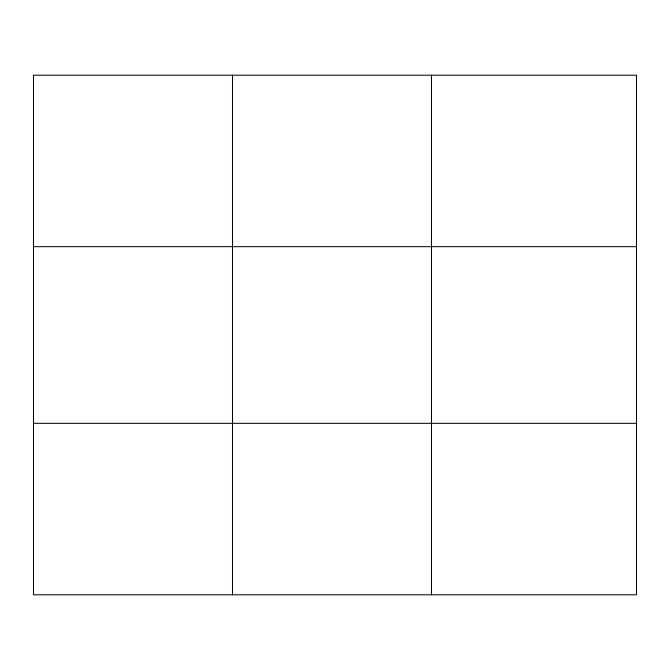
<?xml version="1.0" encoding="UTF-8"?>
<svg xmlns="http://www.w3.org/2000/svg" width="670" height="670" viewBox="0 0 670 670"><rect width="100%" height="100%" fill="white"/><g stroke="black" fill="none" stroke-linecap="round" stroke-linejoin="round"><path stroke-width="1" d="M232.49 594.793L232.49 75.207M431.48 594.793L431.48 75.207M33.5 246.669L636.5 246.669M33.5 423.331L636.5 423.331M636.5 509.058L636.5 594.793L33.5 594.793L33.5 75.207L636.5 75.207L636.5 509.058"/></g></svg>
